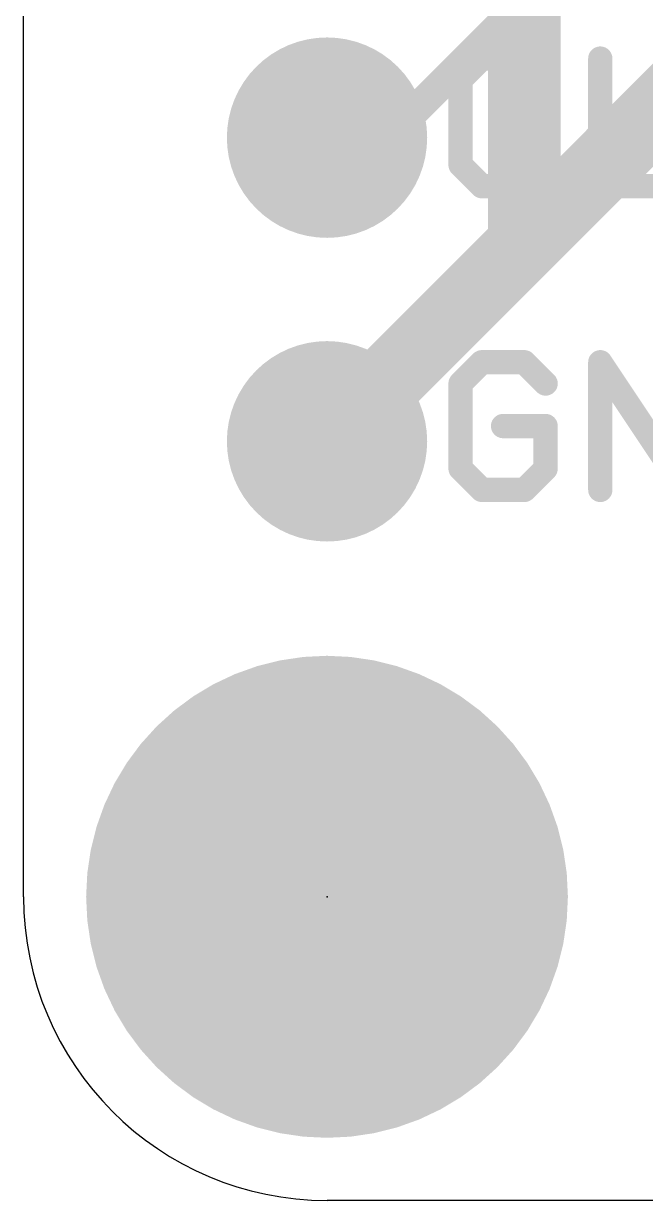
# Model space of a CAD drawing. Extents: x -20.4 to 20.4, y -21.6 to 33.
# Drawn here: x -7.62 to -2.41, y -21.59 to -11.75 of the extents above; entities that cross this region are included whole.
import ezdxf

# ---------------------------------------------------------------- set-up
doc = ezdxf.new("R2010")
doc.units = 0
for name, color, linetype in [('1', 12, 'CONTINUOUS'), ('16', 132, 'CONTINUOUS'), ('17', 110, 'CONTINUOUS'), ('20', 53, 'CONTINUOUS'), ('21', 40, 'CONTINUOUS'), ('23', 53, 'CONTINUOUS'), ('39', 12, 'CONTINUOUS'), ('40', 132, 'CONTINUOUS'), ('41', 12, 'CONTINUOUS'), ('42', 132, 'CONTINUOUS')]:
    doc.layers.add(name, color=color, linetype=linetype)

# ---------------------------------------------------------------- blocks, each defined once
blk = doc.blocks.new('ROUNDP')
at = {"const_width": 0.5}
blk.add_lwpolyline([(0, -0.25, 1), (0, 0.25, 1), (0, -0.25)], format="xyb", dxfattribs=at)

msp = doc.modelspace()

# ---------------------------------------------------------------- linework, layer by layer
at = {"layer": '1'}
for points, const_width in [([(-5.08, -15.24), (0.508, -9.652)], 0.6096), ([(-2.794, -10.922), (-4.572, -12.7)], 0.254), ([(-4.572, -12.7), (-5.08, -12.7)], 0.254)]:
    msp.add_lwpolyline(points, dxfattribs=dict(at, const_width=const_width))
for points, const_width in [([(-5.08, -12.6365, 1), (-5.08, -12.7635)], 0.127), ([(-4.6169, -12.6551, 1), (-4.5271, -12.7449)], 0.127), ([(-4.572, -12.7635, 1), (-4.572, -12.6365)], 0.127), ([(-5.1878, -15.1322, 1), (-4.9722, -15.3478)], 0.3048)]:
    msp.add_lwpolyline(points, format="xyb", dxfattribs=dict(at, const_width=const_width))
at = {"layer": '16', "const_width": 0.6096}
for points in [[(-3.429, 3.429), (-3.429, -13.589)], [(-3.429, -13.589), (-5.08, -15.24)]]:
    msp.add_lwpolyline(points, dxfattribs=at)
at = {"layer": '16', "const_width": 0.3048}
for points in [[(-3.3212, -13.6968, 1), (-3.5368, -13.4812)], [(-3.5814, -13.589, 1), (-3.2766, -13.589)], [(-5.1878, -15.1322, 1), (-4.9722, -15.3478)]]:
    msp.add_lwpolyline(points, format="xyb", dxfattribs=at)
at = {"layer": '20'}
for p, q in [((-7.62, -19.05), (-7.62, 17.78)), ((5.08, -21.59), (-5.08, -21.59))]:
    msp.add_line(p, q, dxfattribs=at)
msp.add_arc((-5.08, -19.05), 2.54, 180, 270, dxfattribs=at)
at = {"layer": '21', "const_width": 0.2032}
for points in [[(-3.7845, -12.0387), (-3.9624, -12.2166)], [(-3.4285, -12.0387), (-3.7845, -12.0387)], [(-3.2506, -12.2166), (-3.4285, -12.0387)], [(-2.793, -12.0387), (-2.793, -13.1064)], [(-3.9624, -12.2166), (-3.9624, -12.9284)], [(-3.9624, -12.9284), (-3.7845, -13.1064)], [(-3.4285, -13.1064), (-3.2506, -12.9284)], [(-3.7845, -13.1064), (-3.4285, -13.1064)], [(-2.793, -13.1064), (-2.0812, -13.1064)], [(-3.7845, -14.5787), (-3.9624, -14.7566)], [(-3.4285, -14.5787), (-3.7845, -14.5787)], [(-3.2506, -14.7566), (-3.4285, -14.5787)], [(-2.793, -15.6464), (-2.793, -14.5787)], [(-2.793, -14.5787), (-2.0812, -15.6464)], [(-3.9624, -14.7566), (-3.9624, -15.4685)], [(-3.2506, -15.1125), (-3.6065, -15.1125)], [(-3.2506, -15.4685), (-3.2506, -15.1125)], [(-3.9624, -15.4685), (-3.7845, -15.6464)], [(-3.4285, -15.6464), (-3.2506, -15.4685)], [(-3.7845, -15.6464), (-3.4285, -15.6464)]]:
    msp.add_lwpolyline(points, dxfattribs=at)
at = {"layer": '21'}
for points, const_width in [([(-3.7845, -11.9879, 1), (-3.7845, -12.0895)], 0.1016), ([(-3.7485, -12.0746, 1), (-3.8204, -12.0028)], 0.1016), ([(-3.3926, -12.0028, 1), (-3.4645, -12.0746)], 0.1016), ([(-3.4285, -12.0895, 1), (-3.4285, -11.9879)], 0.1016), ([(-2.7422, -12.0387, 1), (-2.8438, -12.0387)], 0.1016), ([(-3.9116, -12.2166, 1), (-4.0132, -12.2166)], 0.1016), ([(-3.9983, -12.1807, 1), (-3.9265, -12.2526)], 0.1016), ([(-3.2865, -12.2526, 1), (-3.2147, -12.1807)], 0.1016), ([(-3.9265, -12.8925, 1), (-3.9983, -12.9644)], 0.1016), ([(-4.0132, -12.9284, 1), (-3.9116, -12.9284)], 0.1016), ([(-3.2147, -12.9644, 1), (-3.2865, -12.8925)], 0.1016), ([(-3.7845, -13.0556, 1), (-3.7845, -13.1572)], 0.1016), ([(-3.8204, -13.1423, 1), (-3.7485, -13.0705)], 0.1016), ([(-3.4645, -13.0705, 1), (-3.3926, -13.1423)], 0.1016), ([(-3.4285, -13.1572, 1), (-3.4285, -13.0556)], 0.1016), ([(-2.793, -13.0556, 1), (-2.793, -13.1572)], 0.1016), ([(-2.8438, -13.1064, 1), (-2.7422, -13.1064)], 0.1016), ([(-3.7845, -14.5279, 1), (-3.7845, -14.6295)], 0.1016), ([(-3.7485, -14.6146, 1), (-3.8204, -14.5428)], 0.1016), ([(-3.3926, -14.5428, 1), (-3.4645, -14.6146)], 0.1016), ([(-3.4285, -14.6295, 1), (-3.4285, -14.5279)], 0.1016), ([(-2.7422, -14.5787, 1), (-2.8438, -14.5787)], 0.1016), ([(-2.7507, -14.5505, 1), (-2.8353, -14.6069)], 0.1016), ([(-3.9116, -14.7566, 1), (-4.0132, -14.7566)], 0.1016), ([(-3.9983, -14.7207, 1), (-3.9265, -14.7926)], 0.1016), ([(-3.2865, -14.7926, 1), (-3.2147, -14.7207)], 0.1016), ([(-3.6065, -15.0617, 1), (-3.6065, -15.1633)], 0.1016), ([(-3.1998, -15.1125, 1), (-3.3014, -15.1125)], 0.1016), ([(-3.2506, -15.1633, 1), (-3.2506, -15.0617)], 0.1016), ([(-3.9265, -15.4325, 1), (-3.9983, -15.5044)], 0.1016), ([(-4.0132, -15.4685, 1), (-3.9116, -15.4685)], 0.1016), ([(-3.3014, -15.4685, 1), (-3.1998, -15.4685)], 0.1016), ([(-3.2147, -15.5044, 1), (-3.2865, -15.4325)], 0.1016), ([(-3.7845, -15.5956, 1), (-3.7845, -15.6972)], 0.1016), ([(-3.4285, -15.6972, 1), (-3.4285, -15.5956)], 0.1016), ([(-3.8204, -15.6823, 1), (-3.7485, -15.6105)], 0.1016), ([(-3.4645, -15.6105, 1), (-3.3926, -15.6823)], 0.1016), ([(-2.8438, -15.6464, 1), (-2.7422, -15.6464)], 0.1016), ([(-5.08, -20.8, 1), (-5.08, -17.3, 1), (-5.08, -20.8)], 0.2032)]:
    msp.add_lwpolyline(points, format="xyb", dxfattribs=dict(at, const_width=const_width))
at = {"layer": '23'}
msp.add_point((-5.08, -19.05), dxfattribs=at)
at = {"layer": '39', "const_width": 2.032}
msp.add_lwpolyline([(-5.08, -20.05, 1), (-5.08, -18.05, 1), (-5.08, -20.05)], format="xyb", dxfattribs=at)
at = {"layer": '40', "const_width": 2.032}
msp.add_lwpolyline([(-5.08, -20.05, 1), (-5.08, -18.05, 1), (-5.08, -20.05)], format="xyb", dxfattribs=at)
at = {"layer": '41', "const_width": 2.032}
msp.add_lwpolyline([(-5.08, -20.05, 1), (-5.08, -18.05, 1), (-5.08, -20.05)], format="xyb", dxfattribs=at)
at = {"layer": '42', "const_width": 2.032}
msp.add_lwpolyline([(-5.08, -20.05, 1), (-5.08, -18.05, 1), (-5.08, -20.05)], format="xyb", dxfattribs=at)

# ---------------------------------------------------------------- block references
at = {"layer": '17'}
for p, xscale, yscale in [((-5.08, -12.7), 1.6764, 1.6764), ((-5.08, -12.7), 1.6764, 1.6764), ((-5.08, -15.24), 1.6764, 1.6764), ((-5.08, -15.24), 1.6764, 1.6764), ((-5.08, -19.05), 3.2, 3.2), ((-5.08, -19.05), 3.2, 3.2)]:
    msp.add_blockref('ROUNDP', p, dxfattribs=dict(at, xscale=xscale, yscale=yscale))

doc.saveas('drawing.dxf')
